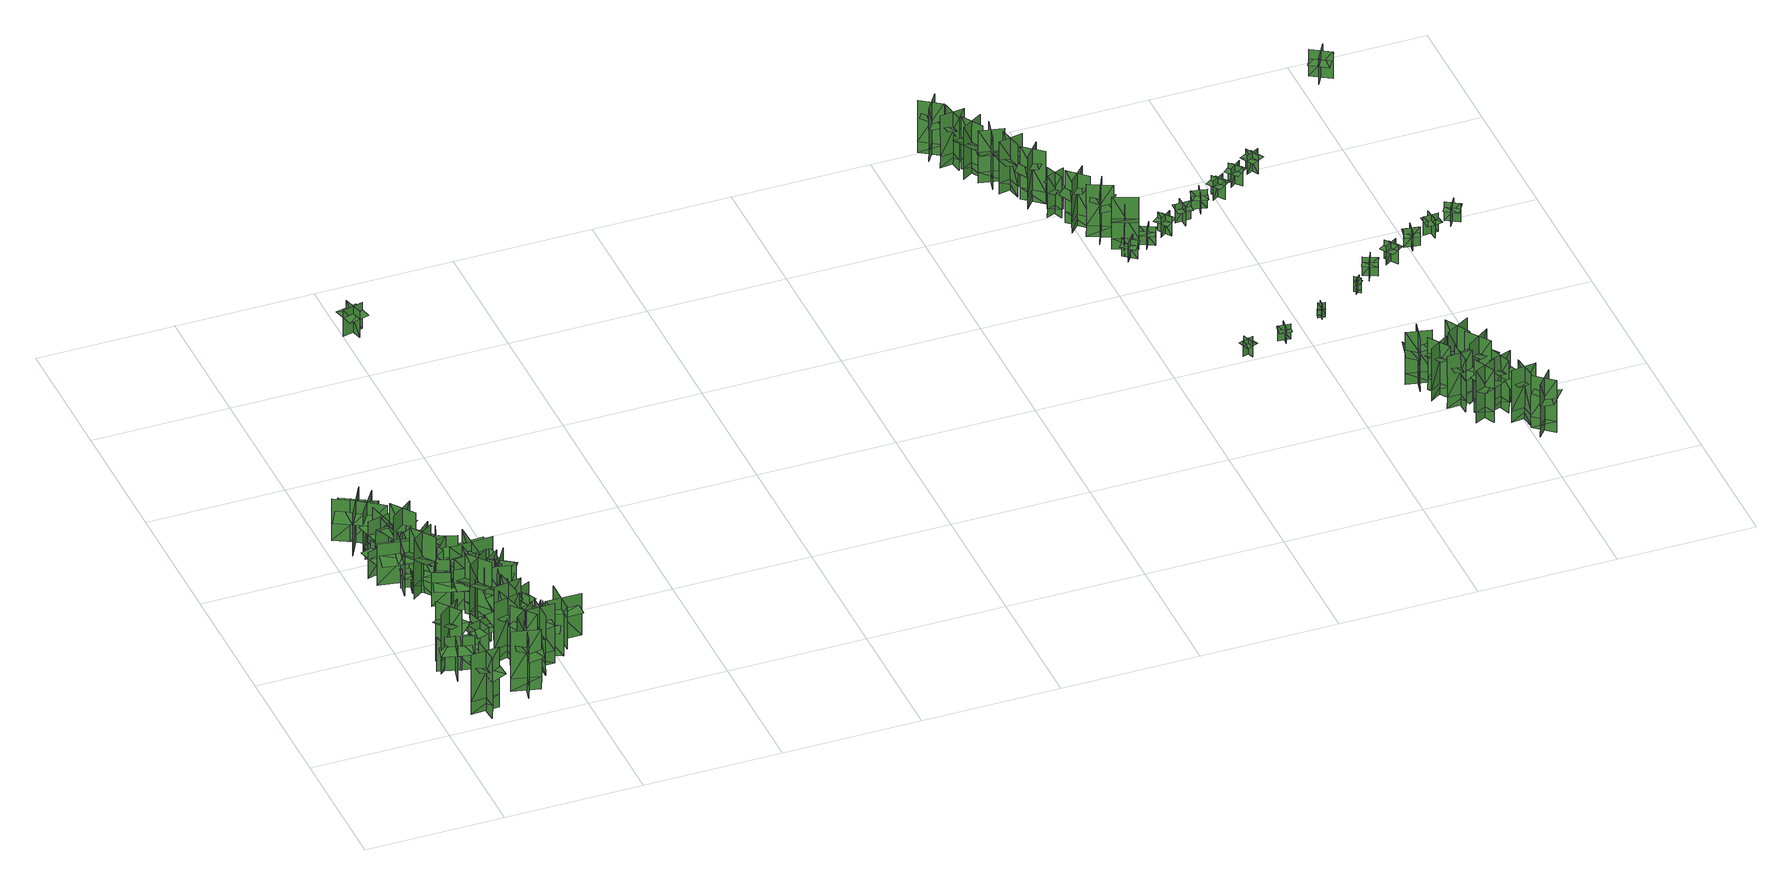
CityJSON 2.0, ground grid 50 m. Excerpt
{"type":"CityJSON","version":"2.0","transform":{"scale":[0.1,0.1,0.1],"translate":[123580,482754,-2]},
"CityObjects":{
"tree1":{"type":"SolitaryVegetationObject","geometry":[{"type":"MultiSurface","lod":"1","boundaries":[[[0,1,2]],[[0,2,3]],[[4,5,6]],[[4,6,7]],[[8,9,5]],[[8,5,4]],[[10,11,1]],[[10,1,0]],[[12,13,14]],[[12,14,15]],[[16,17,18]],[[16,18,19]]]}]},
"tree2":{"type":"SolitaryVegetationObject","geometry":[{"type":"MultiSurface","lod":"1","boundaries":[[[20,21,22]],[[20,22,23]],[[24,25,26]],[[24,26,27]],[[28,29,30]],[[28,30,31]],[[28,31,32]],[[28,32,33]]]}]},
"tree3":{"type":"SolitaryVegetationObject","geometry":[{"type":"MultiSurface","lod":"1","boundaries":[[[34,35,36]],[[34,36,37]],[[38,39,40]],[[38,40,41]],[[42,43,39]],[[42,39,38]],[[44,45,35]],[[44,35,34]],[[46,47,48]],[[46,48,49]],[[50,51,52]],[[50,52,53]]]}]},
"tree4":{"type":"SolitaryVegetationObject","geometry":[{"type":"MultiSurface","lod":"1","boundaries":[[[54,55,56]],[[54,56,57]],[[58,59,60]],[[58,60,61]],[[62,63,64]],[[62,64,65]],[[62,65,66]],[[62,66,67]]]}]},
"tree5":{"type":"SolitaryVegetationObject","geometry":[{"type":"MultiSurface","lod":"1","boundaries":[[[68,69,70]],[[68,70,71]],[[72,73,74]],[[72,74,75]],[[76,77,73]],[[76,73,72]],[[78,79,69]],[[78,69,68]],[[80,81,82]],[[80,82,83]],[[84,85,86]],[[84,86,87]]]}]},
"tree6":{"type":"SolitaryVegetationObject","geometry":[{"type":"MultiSurface","lod":"1","boundaries":[[[88,89,90]],[[88,90,91]],[[92,93,94]],[[92,94,95]],[[96,97,98]],[[96,98,99]],[[96,99,100]],[[96,100,101]]]}]},
"tree7":{"type":"SolitaryVegetationObject","geometry":[{"type":"MultiSurface","lod":"1","boundaries":[[[102,103,104]],[[102,104,105]],[[106,107,108]],[[106,108,109]],[[110,111,112]],[[110,112,113]],[[110,113,114]],[[110,114,115]]]}]},
"tree8":{"type":"SolitaryVegetationObject","geometry":[{"type":"MultiSurface","lod":"1","boundaries":[[[116,117,118]],[[116,118,119]],[[120,121,122]],[[120,122,123]],[[124,125,126]],[[124,126,127]],[[124,127,128]],[[124,128,129]]]}]},
"tree9":{"type":"SolitaryVegetationObject","geometry":[{"type":"MultiSurface","lod":"1","boundaries":[[[130,131,132]],[[130,132,133]],[[134,135,136]],[[134,136,137]],[[138,139,140]],[[138,140,141]],[[138,141,142]],[[138,142,143]]]}]},
"tree10":{"type":"SolitaryVegetationObject","geometry":[{"type":"MultiSurface","lod":"1","boundaries":[[[144,145,146]],[[144,146,147]],[[148,149,150]],[[148,150,151]],[[152,153,154]],[[152,154,155]],[[152,155,156]],[[152,156,157]]]}]},
"tree11":{"type":"SolitaryVegetationObject","geometry":[{"type":"MultiSurface","lod":"1","boundaries":[[[158,159,160]],[[158,160,161]],[[162,163,164]],[[162,164,165]],[[166,167,163]],[[166,163,162]],[[168,169,159]],[[168,159,158]],[[170,171,172]],[[170,172,173]],[[174,175,176]],[[174,176,177]]]}]},
"tree12":{"type":"SolitaryVegetationObject","geometry":[{"type":"MultiSurface","lod":"1","boundaries":[[[178,179,180]],[[178,180,181]],[[182,183,184]],[[182,184,185]],[[186,187,183]],[[186,183,182]],[[188,189,179]],[[188,179,178]],[[190,191,192]],[[190,192,193]],[[194,195,196]],[[194,196,197]]]}]},
"tree13":{"type":"SolitaryVegetationObject","geometry":[{"type":"MultiSurface","lod":"1","boundaries":[[[198,199,200]],[[198,200,201]],[[202,203,204]],[[202,204,205]],[[206,207,208]],[[206,208,209]],[[206,210,211]],[[206,211,207]]]}]},
"tree14":{"type":"SolitaryVegetationObject","geometry":[{"type":"MultiSurface","lod":"1","boundaries":[[[212,213,214]],[[212,214,215]],[[216,217,218]],[[216,218,219]],[[220,221,217]],[[220,217,216]],[[222,223,213]],[[222,213,212]],[[212,213,224]],[[212,224,225]],[[212,226,227]],[[212,227,213]]]}]},
"tree15":{"type":"SolitaryVegetationObject","geometry":[{"type":"MultiSurface","lod":"1","boundaries":[[[228,229,230]],[[228,230,231]],[[232,233,234]],[[232,234,235]],[[236,237,238]],[[236,238,239]],[[236,239,240]],[[236,240,241]]]}]},
"tree16":{"type":"SolitaryVegetationObject","geometry":[{"type":"MultiSurface","lod":"1","boundaries":[[[242,243,244]],[[242,244,245]],[[246,247,248]],[[246,248,249]],[[250,251,247]],[[250,247,246]],[[252,253,243]],[[252,243,242]],[[254,255,256]],[[254,256,257]],[[258,259,260]],[[258,260,261]]]}]},
"tree17":{"type":"SolitaryVegetationObject","geometry":[{"type":"MultiSurface","lod":"1","boundaries":[[[262,263,264]],[[262,264,265]],[[266,267,268]],[[266,268,269]],[[270,271,272]],[[270,272,273]],[[270,273,274]],[[270,274,275]]]}]},
"tree18":{"type":"SolitaryVegetationObject","geometry":[{"type":"MultiSurface","lod":"1","boundaries":[[[276,277,278]],[[276,278,279]],[[280,281,282]],[[280,282,283]],[[284,285,286]],[[284,286,287]],[[284,287,288]],[[284,288,289]]]}]},
"tree19":{"type":"SolitaryVegetationObject","geometry":[{"type":"MultiSurface","lod":"1","boundaries":[[[290,291,292]],[[290,292,293]],[[294,295,296]],[[294,296,297]],[[298,299,295]],[[298,295,294]],[[300,301,291]],[[300,291,290]],[[302,303,304]],[[302,304,305]],[[306,307,308]],[[306,308,309]]]}]},
"tree20":{"type":"SolitaryVegetationObject","geometry":[{"type":"MultiSurface","lod":"1","boundaries":[[[310,311,312]],[[310,312,313]],[[314,315,316]],[[314,316,317]],[[318,319,320]],[[318,320,321]],[[318,321,322]],[[318,322,323]]]}]},
"tree21":{"type":"SolitaryVegetationObject","geometry":[{"type":"MultiSurface","lod":"1","boundaries":[[[324,325,326]],[[324,326,327]],[[328,329,330]],[[328,330,331]],[[332,333,334]],[[332,334,335]],[[332,335,336]],[[332,336,337]]]}]},
"tree22":{"type":"SolitaryVegetationObject","geometry":[{"type":"MultiSurface","lod":"1","boundaries":[[[338,339,340]],[[338,340,341]],[[342,343,344]],[[342,344,345]],[[346,347,348]],[[346,348,349]],[[346,349,350]],[[346,350,351]]]}]},
"tree23":{"type":"SolitaryVegetationObject","geometry":[{"type":"MultiSurface","lod":"1","boundaries":[[[352,353,354]],[[352,354,355]],[[356,357,358]],[[356,358,359]],[[360,361,362]],[[360,362,363]],[[360,363,364]],[[360,364,365]]]}]},
"tree24":{"type":"SolitaryVegetationObject","geometry":[{"type":"MultiSurface","lod":"1","boundaries":[[[366,367,368]],[[366,368,369]],[[370,371,372]],[[370,372,373]],[[374,375,371]],[[374,371,370]],[[376,377,367]],[[376,367,366]],[[378,379,380]],[[378,380,381]],[[382,383,384]],[[382,384,385]]]}]},
"tree25":{"type":"SolitaryVegetationObject","geometry":[{"type":"MultiSurface","lod":"1","boundaries":[[[386,387,388]],[[386,388,389]],[[390,391,392]],[[390,392,393]],[[394,395,391]],[[394,391,390]],[[396,397,387]],[[396,387,386]],[[398,399,400]],[[398,400,401]],[[402,403,404]],[[402,404,405]]]}]},
"tree26":{"type":"SolitaryVegetationObject","geometry":[{"type":"MultiSurface","lod":"1","boundaries":[[[406,407,408]],[[406,408,409]],[[410,411,412]],[[410,412,413]],[[414,415,411]],[[414,411,410]],[[416,417,407]],[[416,407,406]],[[418,419,420]],[[418,420,421]],[[422,423,424]],[[422,424,425]]]}]},
"tree27":{"type":"SolitaryVegetationObject","geometry":[{"type":"MultiSurface","lod":"1","boundaries":[[[426,427,428]],[[426,428,429]],[[430,431,432]],[[430,432,433]],[[434,435,436]],[[434,436,437]],[[434,438,439]],[[434,439,435]]]}]},
"tree28":{"type":"SolitaryVegetationObject","geometry":[{"type":"MultiSurface","lod":"1","boundaries":[[[440,441,442]],[[440,442,443]],[[444,445,446]],[[444,446,447]],[[448,449,450]],[[448,450,451]],[[448,452,453]],[[448,453,449]]]}]},
"tree29":{"type":"SolitaryVegetationObject","geometry":[{"type":"MultiSurface","lod":"1","boundaries":[[[454,455,456]],[[454,456,457]],[[458,459,460]],[[458,460,461]],[[462,463,464]],[[462,464,465]],[[462,466,467]],[[462,467,463]]]}]},
"tree30":{"type":"SolitaryVegetationObject","geometry":[{"type":"MultiSurface","lod":"1","boundaries":[[[468,469,470]],[[468,470,471]],[[472,473,474]],[[472,474,475]],[[476,477,478]],[[476,478,479]],[[476,480,481]],[[476,481,477]]]}]},
"tree31":{"type":"SolitaryVegetationObject","geometry":[{"type":"MultiSurface","lod":"1","boundaries":[[[482,483,484]],[[482,484,485]],[[486,487,488]],[[486,488,489]],[[490,491,492]],[[490,492,493]],[[490,493,494]],[[490,494,495]]]}]},
"tree32":{"type":"SolitaryVegetationObject","geometry":[{"type":"MultiSurface","lod":"1","boundaries":[[[496,497,498]],[[496,498,499]],[[500,501,502]],[[500,502,503]],[[504,505,506]],[[504,506,507]],[[504,508,509]],[[504,509,505]]]}]},
"tree33":{"type":"SolitaryVegetationObject","geometry":[{"type":"MultiSurface","lod":"1","boundaries":[[[510,511,512]],[[510,512,513]],[[514,515,516]],[[514,516,517]],[[518,519,520]],[[518,520,521]],[[518,522,523]],[[518,523,519]]]}]},
"tree34":{"type":"SolitaryVegetationObject","geometry":[{"type":"MultiSurface","lod":"1","boundaries":[[[524,525,526]],[[524,526,527]],[[528,529,530]],[[528,530,531]],[[532,533,534]],[[532,534,535]],[[532,536,537]],[[532,537,533]]]}]},
"tree35":{"type":"SolitaryVegetationObject","geometry":[{"type":"MultiSurface","lod":"1","boundaries":[[[538,539,540]],[[538,540,541]],[[542,543,544]],[[542,544,545]],[[546,547,543]],[[546,543,542]],[[548,549,539]],[[548,539,538]],[[550,551,552]],[[550,552,553]],[[554,555,556]],[[554,556,557]]]}]},
"tree36":{"type":"SolitaryVegetationObject","geometry":[{"type":"MultiSurface","lod":"1","boundaries":[[[558,559,560]],[[558,560,561]],[[562,563,564]],[[562,564,565]],[[566,567,568]],[[566,568,569]],[[566,570,571]],[[566,571,567]]]}]},
"tree37":{"type":"SolitaryVegetationObject","geometry":[{"type":"MultiSurface","lod":"1","boundaries":[[[572,573,574]],[[572,574,575]],[[576,577,578]],[[576,578,579]],[[580,581,582]],[[580,582,583]],[[580,584,585]],[[580,585,581]]]}]},
"tree38":{"type":"SolitaryVegetationObject","geometry":[{"type":"MultiSurface","lod":"1","boundaries":[[[586,587,588]],[[586,588,589]],[[590,591,592]],[[590,592,593]],[[594,595,596]],[[594,596,597]],[[594,598,599]],[[594,599,595]]]}]},
"tree39":{"type":"SolitaryVegetationObject","geometry":[{"type":"MultiSurface","lod":"1","boundaries":[[[600,601,602]],[[600,602,603]],[[604,605,606]],[[604,606,607]],[[608,609,610]],[[608,610,611]],[[608,611,612]],[[608,612,613]]]}]},
"tree40":{"type":"SolitaryVegetationObject","geometry":[{"type":"MultiSurface","lod":"1","boundaries":[[[614,615,616]],[[614,616,617]],[[618,619,620]],[[618,620,621]],[[622,623,624]],[[622,624,625]],[[622,626,627]],[[622,627,623]]]}]},
"tree41":{"type":"SolitaryVegetationObject","geometry":[{"type":"MultiSurface","lod":"1","boundaries":[[[628,629,630]],[[628,630,631]],[[632,633,634]],[[632,634,635]],[[636,637,638]],[[636,638,639]],[[636,640,641]],[[636,641,637]]]}]},
"tree42":{"type":"SolitaryVegetationObject","geometry":[{"type":"MultiSurface","lod":"1","boundaries":[[[642,643,644]],[[642,644,645]],[[646,647,648]],[[646,648,649]],[[650,651,652]],[[650,652,653]],[[650,654,655]],[[650,655,651]]]}]},
"tree43":{"type":"SolitaryVegetationObject","geometry":[{"type":"MultiSurface","lod":"1","boundaries":[[[656,657,658]],[[656,658,659]],[[660,661,662]],[[660,662,663]],[[664,665,666]],[[664,666,667]],[[664,667,668]],[[664,668,669]]]}]},
"tree44":{"type":"SolitaryVegetationObject","geometry":[{"type":"MultiSurface","lod":"1","boundaries":[[[670,671,672]],[[670,672,673]],[[674,675,676]],[[674,676,677]],[[678,679,675]],[[678,675,674]],[[680,681,671]],[[680,671,670]],[[682,683,684]],[[682,684,685]],[[686,687,688]],[[686,688,689]]]}]},
"tree45":{"type":"SolitaryVegetationObject","geometry":[{"type":"MultiSurface","lod":"1","boundaries":[[[690,691,692]],[[690,692,693]],[[694,695,696]],[[694,696,697]],[[698,699,695]],[[698,695,694]],[[700,701,691]],[[700,691,690]],[[702,703,704]],[[702,704,705]],[[706,707,708]],[[706,708,709]]]}]},
"tree46":{"type":"SolitaryVegetationObject","geometry":[{"type":"MultiSurface","lod":"1","boundaries":[[[710,711,712]],[[710,712,713]],[[714,715,716]],[[714,716,717]],[[718,719,715]],[[718,715,714]],[[720,721,711]],[[720,711,710]],[[722,723,724]],[[722,724,725]],[[726,727,728]],[[726,728,729]]]}]},
"tree47":{"type":"SolitaryVegetationObject","geometry":[{"type":"MultiSurface","lod":"1","boundaries":[[[730,731,732]],[[730,732,733]],[[734,735,736]],[[734,736,737]],[[738,739,735]],[[738,735,734]],[[740,741,731]],[[740,731,730]],[[742,743,744]],[[742,744,745]],[[746,747,748]],[[746,748,749]]]}]},
"tree48":{"type":"SolitaryVegetationObject","geometry":[{"type":"MultiSurface","lod":"1","boundaries":[[[750,751,752]],[[750,752,753]],[[754,755,756]],[[754,756,757]],[[758,759,755]],[[758,755,754]],[[760,761,751]],[[760,751,750]],[[762,763,764]],[[762,764,765]],[[766,767,768]],[[766,768,769]]]}]},
"tree49":{"type":"SolitaryVegetationObject","geometry":[{"type":"MultiSurface","lod":"1","boundaries":[[[770,771,772]],[[770,772,773]],[[774,775,776]],[[774,776,777]],[[778,779,775]],[[778,775,774]],[[780,781,771]],[[780,771,770]],[[782,783,784]],[[782,784,785]],[[786,787,788]],[[786,788,789]]]}]},
"tree50":{"type":"SolitaryVegetationObject","geometry":[{"type":"MultiSurface","lod":"1","boundaries":[[[790,791,792]],[[790,792,793]],[[794,795,796]],[[794,796,797]],[[798,799,800]],[[798,800,801]],[[798,801,802]],[[798,802,803]]]}]},
"tree51":{"type":"SolitaryVegetationObject","geometry":[{"type":"MultiSurface","lod":"1","boundaries":[[[804,805,806]],[[804,806,807]],[[808,809,810]],[[808,810,811]],[[812,813,809]],[[812,809,808]],[[814,815,805]],[[814,805,804]],[[816,817,818]],[[816,818,819]],[[820,821,822]],[[820,822,823]]]}]},
"tree52":{"type":"SolitaryVegetationObject","geometry":[{"type":"MultiSurface","lod":"1","boundaries":[[[824,825,826]],[[824,826,827]],[[828,829,830]],[[828,830,831]],[[832,833,829]],[[832,829,828]],[[834,835,825]],[[834,825,824]],[[836,837,838]],[[836,838,839]],[[840,841,842]],[[840,842,843]]]}]},
"tree53":{"type":"SolitaryVegetationObject","geometry":[{"type":"MultiSurface","lod":"1","boundaries":[[[844,845,846]],[[844,846,847]],[[848,849,850]],[[848,850,851]],[[852,853,854]],[[852,854,855]],[[852,855,856]],[[852,856,857]]]}]},
"tree54":{"type":"SolitaryVegetationObject","geometry":[{"type":"MultiSurface","lod":"1","boundaries":[[[858,859,860]],[[858,860,861]],[[862,863,864]],[[862,864,865]],[[866,867,863]],[[866,863,862]],[[868,869,859]],[[868,859,858]],[[870,871,872]],[[870,872,873]],[[874,875,876]],[[874,876,877]]]}]},
"tree55":{"type":"SolitaryVegetationObject","geometry":[{"type":"MultiSurface","lod":"1","boundaries":[[[878,879,880]],[[878,880,881]],[[882,883,884]],[[882,884,885]],[[886,887,883]],[[886,883,882]],[[888,889,879]],[[888,879,878]],[[890,891,892]],[[890,892,893]],[[894,895,896]],[[894,896,897]]]}]},
"tree56":{"type":"SolitaryVegetationObject","geometry":[{"type":"MultiSurface","lod":"1","boundaries":[[[898,899,900]],[[898,900,901]],[[902,903,904]],[[902,904,905]],[[906,907,908]],[[906,908,909]],[[906,909,910]],[[906,910,911]]]}]},
"tree57":{"type":"SolitaryVegetationObject","geometry":[{"type":"MultiSurface","lod":"1","boundaries":[[[912,913,914]],[[912,914,915]],[[916,917,918]],[[916,918,919]],[[920,921,922]],[[920,922,923]],[[920,923,924]],[[920,924,925]]]}]},
"tree58":{"type":"SolitaryVegetationObject","geometry":[{"type":"MultiSurface","lod":"1","boundaries":[[[926,927,928]],[[926,928,929]],[[930,931,932]],[[930,932,933]],[[934,935,936]],[[934,936,937]],[[934,937,938]],[[934,938,939]]]}]},
"tree59":{"type":"SolitaryVegetationObject","geometry":[{"type":"MultiSurface","lod":"1","boundaries":[[[940,941,942]],[[940,942,943]],[[944,945,946]],[[944,946,947]],[[948,949,950]],[[948,950,951]],[[948,951,952]],[[948,952,953]]]}]},
"tree60":{"type":"SolitaryVegetationObject","geometry":[{"type":"MultiSurface","lod":"1","boundaries":[[[954,955,956]],[[954,956,957]],[[958,959,960]],[[958,960,961]],[[962,963,959]],[[962,959,958]],[[964,965,955]],[[964,955,954]],[[966,967,968]],[[966,968,969]],[[970,971,972]],[[970,972,973]]]}]},
"tree61":{"type":"SolitaryVegetationObject","geometry":[{"type":"MultiSurface","lod":"1","boundaries":[[[974,975,976]],[[974,976,977]],[[978,979,980]],[[978,980,981]],[[982,983,979]],[[982,979,978]],[[984,985,975]],[[984,975,974]],[[986,987,988]],[[986,988,989]],[[990,991,992]],[[990,992,993]]]}]},
"tree62":{"type":"SolitaryVegetationObject","geometry":[{"type":"MultiSurface","lod":"1","boundaries":[[[994,995,996]],[[994,996,997]],[[998,999,1000]],[[998,1000,1001]],[[1002,1003,999]],[[1002,999,998]],[[1004,1005,995]],[[1004,995,994]],[[1006,1007,1008]],[[1006,1008,1009]],[[1010,1011,1012]],[[1010,1012,1013]]]}]},
"tree63":{"type":"SolitaryVegetationObject","geometry":[{"type":"MultiSurface","lod":"1","boundaries":[[[1014,1015,1016]],[[1014,1016,1017]],[[1018,1019,1020]],[[1018,1020,1021]],[[1022,1023,1019]],[[1022,1019,1018]],[[1024,1025,1015]],[[1024,1015,1014]],[[1026,1027,1028]],[[1026,1028,1029]],[[1030,1031,1032]],[[1030,1032,1033]]]}]},
"tree64":{"type":"SolitaryVegetationObject","geometry":[{"type":"MultiSurface","lod":"1","boundaries":[[[1034,1035,1036]],[[1034,1036,1037]],[[1038,1039,1040]],[[1038,1040,1041]],[[1042,1043,1044]],[[1042,1044,1045]],[[1042,1045,1046]],[[1042,1046,1047]]]}]},
"tree65":{"type":"SolitaryVegetationObject","geometry":[{"type":"MultiSurface","lod":"1","boundaries":[[[1048,1049,1050]],[[1048,1050,1051]],[[1052,1053,1054]],[[1052,1054,1055]],[[1056,1057,1053]],[[1056,1053,1052]],[[1058,1059,1049]],[[1058,1049,1048]],[[1060,1061,1062]],[[1060,1062,1063]],[[1064,1065,1066]],[[1064,1066,1067]]]}]},
"tree66":{"type":"SolitaryVegetationObject","geometry":[{"type":"MultiSurface","lod":"1","boundaries":[[[1068,1069,1070]],[[1068,1070,1071]],[[1072,1073,1074]],[[1072,1074,1075]],[[1076,1077,1073]],[[1076,1073,1072]],[[1078,1079,1069]],[[1078,1069,1068]],[[1080,1081,1082]],[[1080,1082,1083]],[[1084,1085,1086]],[[1084,1086,1087]]]}]},
"tree67":{"type":"SolitaryVegetationObject","geometry":[{"type":"MultiSurface","lod":"1","boundaries":[[[1088,1089,1090]],[[1088,1090,1091]],[[1092,1093,1094]],[[1092,1094,1095]],[[1096,1097,1098]],[[1096,1098,1099]],[[1096,1099,1100]],[[1096,1100,1101]]]}]},
"tree68":{"type":"SolitaryVegetationObject","geometry":[{"type":"MultiSurface","lod":"1","boundaries":[[[1102,1103,1104]],[[1102,1104,1105]],[[1106,1107,1108]],[[1106,1108,1109]],[[1110,1111,1107]],[[1110,1107,1106]],[[1112,1113,1103]],[[1112,1103,1102]],[[1114,1115,1116]],[[1114,1116,1117]],[[1118,1119,1120]],[[1118,1120,1121]]]}]},
"tree69":{"type":"SolitaryVegetationObject","geometry":[{"type":"MultiSurface","lod":"1","boundaries":[[[1122,1123,1124]],[[1122,1124,1125]],[[1126,1127,1128]],[[1126,1128,1129]],[[1130,1131,1127]],[[1130,1127,1126]],[[1132,1133,1123]],[[1132,1123,1122]],[[1134,1135,1136]],[[1134,1136,1137]],[[1138,1139,1140]],[[1138,1140,1141]]]}]},
"tree70":{"type":"SolitaryVegetationObject","geometry":[{"type":"MultiSurface","lod":"1","boundaries":[[[1142,1143,1144]],[[1142,1144,1145]],[[1146,1147,1148]],[[1146,1148,1149]],[[1150,1151,1147]],[[1150,1147,1146]],[[1152,1153,1143]],[[1152,1143,1142]],[[1154,1155,1156]],[[1154,1156,1157]],[[1158,1159,1160]],[[1158,1160,1161]]]}]},
"tree71":{"type":"SolitaryVegetationObject","geometry":[{"type":"MultiSurface","lod":"1","boundaries":[[[1162,1163,1164]],[[1162,1164,1165]],[[1166,1167,1168]],[[1166,1168,1169]],[[1170,1171,1167]],[[1170,1167,1166]],[[1172,1173,1163]],[[1172,1163,1162]],[[1174,1175,1176]],[[1174,1176,1177]],[[1178,1179,1180]],[[1178,1180,1181]]]}]},
"tree72":{"type":"SolitaryVegetationObject","geometry":[{"type":"MultiSurface","lod":"1","boundaries":[[[1182,1183,1184]],[[1182,1184,1185]],[[1186,1187,1188]],[[1186,1188,1189]],[[1190,1191,1187]],[[1190,1187,1186]],[[1192,1193,1183]],[[1192,1183,1182]],[[1194,1195,1196]],[[1194,1196,1197]],[[1198,1199,1200]],[[1198,1200,1201]]]}]},
"tree73":{"type":"SolitaryVegetationObject","geometry":[{"type":"MultiSurface","lod":"1","boundaries":[[[1202,1203,1204]],[[1202,1204,1205]],[[1206,1207,1208]],[[1206,1208,1209]],[[1210,1211,1212]],[[1210,1212,1213]],[[1210,1213,1214]],[[1210,1214,1215]]]}]},
"tree74":{"type":"SolitaryVegetationObject","geometry":[{"type":"MultiSurface","lod":"1","boundaries":[[[1216,1217,1218]],[[1216,1218,1219]],[[1220,1221,1222]],[[1220,1222,1223]],[[1224,1225,1226]],[[1224,1226,1227]],[[1224,1227,1228]],[[1224,1228,1229]]]}]},
"tree75":{"type":"SolitaryVegetationObject","geometry":[{"type":"MultiSurface","lod":"1","boundaries":[[[1230,1231,1232]],[[1230,1232,1233]],[[1234,1235,1236]],[[1234,1236,1237]],[[1238,1239,1240]],[[1238,1240,1241]],[[1238,1241,1242]],[[1238,1242,1243]]]}]},
"tree76":{"type":"SolitaryVegetationObject","geometry":[{"type":"MultiSurface","lod":"1","boundaries":[[[1244,1245,1246]],[[1244,1246,1247]],[[1248,1249,1250]],[[1248,1250,1251]],[[1252,1253,1254]],[[1252,1254,1255]],[[1252,1255,1256]],[[1252,1256,1257]]]}]},
"tree77":{"type":"SolitaryVegetationObject","geometry":[{"type":"MultiSurface","lod":"1","boundaries":[[[1258,1259,1260]],[[1258,1260,1261]],[[1262,1263,1264]],[[1262,1264,1265]],[[1266,1267,1268]],[[1266,1268,1269]],[[1266,1269,1270]],[[1266,1270,1271]]]}]},
"tree78":{"type":"SolitaryVegetationObject","geometry":[{"type":"MultiSurface","lod":"1","boundaries":[[[1272,1273,1274]],[[1272,1274,1275]],[[1276,1277,1278]],[[1276,1278,1279]],[[1280,1281,1282]],[[1280,1282,1283]],[[1280,1283,1284]],[[1280,1284,1285]]]}]},
"tree79":{"type":"SolitaryVegetationObject","geometry":[{"type":"MultiSurface","lod":"1","boundaries":[[[1286,1287,1288]],[[1286,1288,1289]],[[1290,1291,1292]],[[1290,1292,1293]],[[1294,1295,1296]],[[1294,1296,1297]],[[1294,1297,1298]],[[1294,1298,1299]]]}]},
"tree80":{"type":"SolitaryVegetationObject","geometry":[{"type":"MultiSurface","lod":"1","boundaries":[[[1300,1301,1302]],[[1300,1302,1303]],[[1304,1305,1306]],[[1304,1306,1307]],[[1308,1309,1310]],[[1308,1310,1311]],[[1308,1309,1312]],[[1308,1312,1313]]]}]}
},
"vertices":[
[153,113,79],[160,10,79],[158,10,274],[151,113,274],[101,54,79],[204,62,79],[204,62,274],[101,55,274],[101,55,27],[204,62,27],[151,113,27],[158,10,27],[151,113,174],[159,10,174],[211,13,193],[204,117,193],[158,24,204],[152,101,204],[113,98,215],[119,21,215],
[209,297,23],[85,329,23],[85,329,162],[209,297,162],[161,376,23],[130,251,23],[130,251,162],[161,376,162],[160,371,123],[106,384,123],[77,270,123],[131,256,123],[186,242,123],[215,357,123],
[104,386,76],[167,303,76],[165,302,271],[103,385,271],[93,309,77],[176,371,77],[175,372,271],[93,309,271],[93,309,25],[175,372,25],[103,385,25],[165,302,25],[104,385,171],[166,303,171],[208,334,190],[146,417,190],[157,314,202],[110,376,202],[79,352,213],[126,290,213],
[198,335,24],[233,398,24],[233,398,102],[198,335,102],[247,350,24],[184,384,24],[184,384,102],[247,350,102],[245,351,80],[260,379,80],[202,410,80],[187,383,80],[172,355,80],[230,324,80],
[337,164,83],[313,63,83],[311,63,277],[335,164,277],[270,123,83],[371,99,83],[371,100,277],[270,124,277],[270,124,31],[371,100,31],[335,164,31],[311,63,31],[336,164,178],[312,63,178],[363,51,196],[387,151,196],[315,77,208],[332,153,208],[294,162,219],[277,86,219],
[99,967,23],[128,871,23],[128,871,132],[99,967,132],[66,904,23],[162,932,23],[162,932,132],[66,904,132],[69,905,102],[82,863,102],[170,889,102],[158,931,102],[145,973,102],[57,947,102],
[318,422,24],[223,393,24],[223,393,133],[318,422,133],[255,455,24],[284,359,24],[284,359,133],[255,455,133],[256,451,102],[214,438,102],[241,350,102],[283,363,102],[325,376,102],[298,464,102],
[166,874,24],[110,887,24],[110,887,86],[166,874,86],[144,909,24],[131,853,24],[131,853,86],[144,909,86],[144,906,69],[119,912,69],[107,861,69],[132,855,69],[156,850,69],[168,901,69],
[171,922,23],[143,767,23],[143,767,194],[171,922,194],[79,857,23],[234,829,23],[234,829,194],[79,857,194],[86,856,146],[73,789,146],[216,763,146],[228,830,146],[240,898,146],[98,924,146],
[171,766,28],[186,836,28],[186,836,106],[171,766,106],[213,794,28],[144,809,28],[144,809,106],[213,794,106],[211,794,84],[217,825,84],[153,839,84],[146,808,84],[140,778,84],[204,764,84],
[281,303,76],[381,330,76],[381,328,271],[281,302,271],[348,264,76],[321,364,76],[321,364,271],[347,263,271],[347,263,25],[321,364,25],[281,302,25],[381,328,25],[281,302,171],[381,329,171],[367,380,190],[267,353,190],[367,325,202],[292,305,202],[303,267,212],[378,287,212],
[234,720,78],[174,804,78],[176,805,272],[236,721,272],[248,797,78],[163,737,78],[164,736,272],[248,796,272],[248,796,26],[164,736,26],[236,721,26],[176,805,26],[235,721,173],[175,805,173],[132,774,192],[192,690,192],[184,793,203],[229,730,203],[261,753,214],[216,816,214],
[145,1013,23],[97,1010,23],[97,1010,86],[145,1013,86],[116,1037,23],[120,990,23],[120,990,86],[116,1037,86],[141,1013,70],[97,1010,70],[99,991,70],[142,994,70],[139,1031,70],[96,1028,70],
[145,990,108],[159,897,108],[207,904,108],[193,997,108],[198,952,108],[105,939,108],[106,933,194],[199,947,194],[199,947,22],[106,933,22],[141,989,22],[155,897,22],[159,897,194],[145,990,194],[98,983,108],[112,891,108],
[32,1152,23],[171,1077,23],[171,1077,194],[32,1152,194],[65,1044,23],[141,1183,23],[141,1183,194],[65,1044,194],[68,1050,146],[129,1017,146],[198,1144,146],[138,1177,146],[77,1210,146],[8,1083,146],
[404,262,77],[323,197,77],[322,198,272],[403,263,272],[326,271,78],[391,190,78],[391,190,272],[327,271,272],[327,271,26],[391,190,26],[403,263,26],[322,198,26],[403,262,172],[322,198,172],[355,157,191],[436,221,191],[333,207,203],[394,256,203],[369,286,214],[309,237,214],
[141,1056,23],[169,932,23],[169,932,194],[141,1056,194],[98,986,23],[98,986,194],[222,1015,194],[222,1015,23],[98,986,140],[110,934,140],[209,958,140],[197,1010,140],[185,1062,140],[85,1038,140],
[85,1119,27],[190,1047,27],[190,1047,197],[85,1119,197],[100,1039,27],[100,1039,197],[173,1144,197],[173,1144,27],[100,1039,143],[144,1009,143],[202,1093,143],[158,1123,143],[114,1153,143],[56,1069,143],
[149,889,76],[232,951,76],[233,949,270],[150,887,270],[226,877,76],[164,960,76],[164,960,270],[226,877,270],[226,877,24],[164,960,24],[150,887,24],[233,949,24],[150,888,171],[233,950,171],[201,992,190],[118,930,190],[221,941,201],[159,894,201],[183,863,212],[245,910,212],
[286,717,26],[244,595,26],[244,595,165],[286,717,165],[204,675,26],[326,634,26],[326,634,165],[204,675,165],[209,674,126],[190,620,126],[302,582,126],[321,635,126],[339,689,126],[227,727,126],
[289,827,24],[134,858,24],[134,858,194],[289,827,194],[225,920,24],[194,765,24],[194,765,194],[225,920,194],[224,914,147],[156,927,147],[128,785,147],[196,772,147],[263,758,147],[291,900,147],
[222,698,26],[268,793,26],[268,793,166],[222,698,166],[286,721,26],[286,721,166],[191,766,166],[191,766,26],[286,721,122],[304,760,122],[229,796,122],[210,757,122],[191,718,122],[267,681,122],
[139,1174,34],[102,1198,34],[102,1198,95],[139,1174,95],[133,1203,34],[109,1166,34],[109,1166,95],[133,1203,95],[133,1203,78],[114,1215,78],[90,1177,78],[109,1166,78],[128,1154,78],[151,1191,78],
[411,168,80],[411,271,80],[412,271,275],[413,168,275],[467,223,80],[363,223,80],[363,222,275],[467,223,275],[467,223,29],[363,222,29],[413,168,29],[412,271,29],[412,168,175],[412,271,175],[359,271,194],[360,167,194],[412,257,206],[413,180,206],[452,180,216],[451,258,216],
[355,516,79],[291,598,79],[293,599,274],[356,517,274],[365,594,80],[283,530,80],[284,529,274],[366,593,274],[366,593,28],[284,529,28],[356,517,28],[293,599,28],[356,517,174],[292,598,174],[251,566,193],[314,484,193],[301,587,205],[349,526,205],[380,550,216],[332,611,216],
[314,390,77],[417,406,77],[417,404,271],[314,388,271],[377,343,77],[361,446,77],[361,446,271],[376,343,271],[376,343,25],[361,446,25],[314,388,25],[417,404,25],[314,389,172],[417,405,172],[409,457,191],[306,441,191],[403,402,202],[326,390,202],[332,351,213],[409,364,213],
[231,865,24],[270,741,24],[270,741,196],[231,865,196],[184,774,24],[308,813,24],[308,813,196],[184,774,196],[234,855,152],[270,741,152],[319,757,152],[283,870,152],[185,840,152],[221,726,152],
[260,942,23],[182,913,23],[182,913,133],[260,942,133],[200,969,23],[229,891,23],[229,891,133],[200,969,133],[253,939,104],[182,913,104],[193,883,104],[264,909,104],[242,970,104],[171,944,104],
[226,987,23],[180,977,23],[180,977,86],[226,987,86],[195,1007,23],[205,961,23],[205,961,86],[195,1007,86],[222,986,70],[180,977,70],[184,959,70],[226,968,70],[218,1005,70],[176,995,70],
[190,928,23],[279,832,23],[279,832,195],[190,928,195],[187,825,23],[283,913,23],[283,913,195],[187,825,195],[198,919,150],[279,832,150],[316,867,150],[236,954,150],[160,885,150],[241,797,150],
[331,672,26],[308,546,26],[308,546,196],[331,672,196],[263,625,26],[263,625,196],[389,602,196],[389,602,26],[263,625,143],[254,573,143],[354,554,143],[364,607,143],[374,659,143],[273,678,143],
[391,395,23],[377,500,23],[377,500,164],[391,395,164],[442,462,23],[337,448,23],[337,448,164],[442,462,164],[390,403,128],[377,500,128],[336,494,128],[349,398,128],[432,409,128],[419,505,128],
[253,756,25],[297,879,25],[297,879,197],[253,756,197],[346,801,25],[223,845,25],[223,845,197],[346,801,197],[257,767,153],[297,879,153],[249,896,153],[209,784,153],[305,749,153],[345,861,153],
[513,257,22],[394,309,22],[394,309,195],[513,257,195],[475,352,22],[422,233,22],[422,233,195],[475,352,195],[503,261,150],[394,309,150],[373,262,150],[482,214,150],[523,308,150],[414,356,150],
[369,483,73],[388,572,73],[390,572,243],[371,483,243],[427,520,73],[338,539,73],[338,538,243],[427,519,243],[427,519,28],[338,538,28],[371,483,28],[390,572,28],[370,483,156],[389,572,156],[344,581,172],[325,493,172],[387,559,183],[373,493,183],[406,486,192],[420,552,192],
[349,611,25],[338,740,25],[338,740,197],[349,611,197],[415,690,25],[285,678,25],[285,678,197],[415,690,197],[348,622,152],[338,740,152],[287,736,152],[297,617,152],[399,626,152],[389,745,152],
[458,430,24],[414,527,24],[414,527,165],[458,430,165],[487,509,24],[390,465,24],[390,465,165],[487,509,165],[455,439,129],[414,527,129],[376,509,129],[416,421,129],[493,456,129],[452,544,129],
[349,705,24],[424,598,24],[424,598,196],[349,705,196],[332,603,24],[439,678,24],[439,678,196],[332,603,196],[356,696,151],[424,598,151],[466,628,151],[398,725,151],[314,666,151],[382,569,151],
[377,667,28],[372,825,28],[372,825,198],[377,667,198],[453,750,28],[296,745,28],[296,745,198],[453,750,198],[447,750,151],[445,819,151],[300,814,151],[302,745,151],[305,676,151],[449,681,151],
[458,371,24],[503,441,24],[503,441,133],[458,371,133],[522,386,24],[452,430,24],[452,430,133],[522,386,133],[462,377,105],[503,441,105],[475,459,105],[434,395,105],[489,360,105],[530,423,105],
[464,681,24],[393,571,24],[393,571,196],[463,681,196],[363,658,24],[473,588,24],[473,588,196],[363,658,196],[458,671,151],[393,571,151],[437,544,151],[501,644,151],[414,699,151],[350,599,151],
[612,345,23],[482,346,23],[482,346,195],[612,345,195],[539,418,23],[538,288,23],[538,288,195],[539,418,195],[601,345,151],[482,346,151],[482,294,151],[600,294,151],[601,396,151],[482,397,151],
[536,2177,33],[517,2252,33],[517,2252,141],[536,2177,141],[563,2221,33],[488,2202,33],[488,2202,141],[563,2221,141],[563,2221,111],[554,2258,111],[478,2240,111],[488,2202,111],[497,2164,111],[572,2183,111],
[2726,2486,76],[2676,2411,76],[2674,2411,246],[2725,2487,246],[2659,2473,76],[2734,2423,76],[2734,2423,246],[2659,2474,246],[2659,2474,31],[2734,2423,31],[2725,2487,31],[2674,2411,31],[2725,2487,159],[2675,2411,159],[2713,2386,175],[2764,2461,175],[2682,2422,186],[2719,2478,186],[2690,2497,195],[2653,2440,195],
[2740,2419,74],[2752,2329,74],[2751,2329,244],[2738,2418,244],[2698,2364,75],[2788,2377,75],[2788,2377,244],[2698,2365,244],[2698,2365,29],[2788,2377,29],[2738,2418,29],[2751,2329,29],[2739,2418,157],[2751,2329,157],[2797,2335,174],[2784,2425,174],[2749,2341,184],[2739,2408,184],[2705,2403,193],[2715,2336,193],
[2808,2258,75],[2760,2334,75],[2761,2335,245],[2809,2259,245],[2823,2325,75],[2747,2276,75],[2747,2275,245],[2824,2324,245],[2824,2324,30],[2747,2275,30],[2809,2259,30],[2761,2335,30],[2809,2258,158],[2760,2335,158],[2721,2310,174],[2770,2234,174],[2767,2324,185],[2804,2267,185],[2833,2286,194],[2796,2343,194],
[2871,2215,77],[2782,2235,77],[2783,2236,247],[2871,2216,247],[2835,2273,77],[2814,2185,77],[2815,2185,247],[2835,2273,247],[2835,2273,32],[2815,2185,32],[2871,2216,32],[2783,2236,32],[2871,2216,160],[2783,2236,160],[2772,2191,176],[2861,2171,176],[2795,2233,187],[2861,2219,187],[2869,2252,196],[2802,2267,196],
[2874,2108,81],[2857,2197,81],[2858,2197,251],[2875,2108,251],[2913,2164,81],[2824,2147,81],[2824,2147,251],[2913,2164,251],[2913,2164,36],[2824,2147,36],[2875,2108,36],[2858,2197,36],[2875,2108,164],[2858,2197,164],[2812,2188,181],[2829,2099,181],[2860,2185,191],[2873,2118,191],[2907,2125,200],[2894,2192,200],
[2881,2035,79],[2938,2105,79],[2939,2104,250],[2882,2034,250],[2949,2041,80],[2879,2099,80],[2879,2099,250],[2948,2041,250],[2948,2041,34],[2879,2099,34],[2882,2034,34],[2939,2104,34],[2881,2035,162],[2939,2105,162],[2903,2134,179],[2846,2064,179],[2931,2095,189],[2888,2042,189],[2915,2021,199],[2958,2073,199],
[3265,956,74],[3224,940,74],[3224,940,136],[3265,956,136],[3238,968,74],[3254,927,74],[3254,927,136],[3238,968,136],[3238,968,118],[3218,960,118],[3234,919,118],[3254,927,118],[3275,935,118],[3259,976,118],
[2994,1995,66],[2927,1970,66],[2927,1971,200],[2993,1996,200],[2945,2018,66],[2970,1951,66],[2970,1951,200],[2945,2018,200],[2945,2018,31],[2970,1951,31],[2993,1996,31],[2927,1971,31],[2993,1996,131],[2927,1971,131],[2940,1937,144],[3006,1962,144],[2936,1974,152],[2986,1994,152],[2976,2019,160],[2926,1999,160],
[2972,1864,71],[3034,1930,71],[3035,1929,242],[2973,1863,242],[3041,1866,72],[2975,1928,72],[2974,1928,242],[3040,1865,242],[3040,1865,27],[2974,1928,27],[2973,1863,27],[3035,1929,27],[2973,1864,155],[3035,1930,155],[3001,1961,171],[2939,1895,171],[3026,1921,181],[2980,1871,181],[3005,1847,191],[3052,1897,191],
[3092,1652,18],[3125,1696,18],[3125,1696,95],[3092,1652,95],[3128,1657,18],[3084,1691,18],[3084,1691,95],[3128,1657,95],[3128,1657,73],[3145,1679,73],[3101,1713,73],[3084,1691,73],[3068,1668,73],[3112,1635,73],
[3079,1857,66],[3040,1776,66],[3038,1776,236],[3078,1858,236],[3014,1835,66],[3096,1796,66],[3096,1797,236],[3014,1836,236],[3014,1836,21],[3096,1797,21],[3078,1858,21],[3038,1776,21],[3078,1858,149],[3039,1776,149],[3080,1756,165],[3120,1838,165],[3044,1787,176],[3073,1849,176],[3042,1864,185],[3013,1802,185],
[3149,1702,66],[3065,1736,66],[3066,1737,236],[3150,1703,236],[3123,1765,66],[3089,1681,66],[3090,1681,236],[3123,1765,236],[3123,1765,21],[3090,1681,21],[3150,1703,21],[3066,1737,21],[3150,1703,149],[3066,1737,149],[3048,1694,166],[3132,1660,166],[3077,1732,176],[3140,1707,176],[3153,1739,185],[3090,1764,185],
[3175,1694,19],[3201,1743,19],[3201,1743,96],[3175,1694,96],[3211,1705,19],[3162,1730,19],[3162,1730,96],[3211,1705,96],[3211,1705,75],[3223,1730,75],[3174,1755,75],[3162,1730,75],[3149,1706,75],[3198,1680,75],
[3411,1022,23],[3417,1066,23],[3417,1066,84],[3411,1022,84],[3435,1040,23],[3391,1046,23],[3391,1046,84],[3435,1040,84],[3435,1040,67],[3438,1061,67],[3394,1067,67],[3391,1046,67],[3388,1024,67],[3432,1018,67],
[3246,1744,17],[3290,1778,17],[3290,1778,94],[3246,1744,94],[3282,1739,17],[3249,1783,17],[3249,1783,94],[3282,1739,94],[3282,1739,73],[3304,1756,73],[3271,1800,73],[3249,1783,73],[3227,1766,73],[3261,1722,73],
[3345,1828,18],[3346,1772,18],[3346,1772,95],[3345,1828,95],[3319,1801,18],[3375,1802,18],[3375,1802,95],[3319,1801,95],[3319,1801,73],[3320,1774,73],[3375,1774,73],[3375,1802,73],[3374,1830,73],[3319,1829,73],
[3593,1129,24],[3567,1133,24],[3568,1134,72],[3593,1129,72],[3582,1145,24],[3577,1119,24],[3578,1119,72],[3582,1145,72],[3582,1145,11],[3578,1119,11],[3593,1129,11],[3568,1134,11],[3593,1129,47],[3567,1134,47],[3565,1121,52],[3591,1116,52],[3571,1133,55],[3590,1130,55],[3592,1139,58],[3573,1143,58],
[3729,610,63],[3749,699,63],[3750,698,233],[3730,610,233],[3787,646,63],[3698,666,63],[3698,666,233],[3787,646,233],[3787,646,18],[3698,666,18],[3730,610,18],[3750,698,18],[3730,610,146],[3750,698,146],[3704,708,163],[3684,620,163],[3747,686,173],[3732,620,173],[3766,612,182],[3780,679,182],
[3758,608,66],[3809,533,66],[3807,532,236],[3756,607,236],[3745,541,66],[3819,592,66],[3819,592,236],[3744,541,236],[3744,541,21],[3819,592,21],[3756,607,21],[3807,532,21],[3757,608,149],[3808,533,149],[3846,559,166],[3795,634,166],[3801,543,176],[3762,599,176],[3734,579,185],[3773,523,185],
[3824,529,69],[3828,439,69],[3827,439,239],[3822,529,239],[3777,479,69],[3868,483,69],[3868,484,239],[3777,480,239],[3777,480,24],[3868,484,24],[3822,529,24],[3827,439,24],[3823,529,152],[3827,439,152],[3873,441,169],[3869,532,169],[3827,451,179],[3823,519,179],[3789,517,188],[3792,449,188],
[3449,1840,18],[3396,1853,18],[3396,1853,95],[3449,1840,95],[3431,1872,18],[3417,1818,18],[3417,1818,95],[3431,1872,95],[3431,1872,73],[3404,1878,73],[3390,1825,73],[3417,1818,73],[3444,1811,73],[3458,1865,73],
[3921,416,61],[3839,376,61],[3839,377,232],[3920,417,232],[3856,438,62],[3896,357,62],[3896,357,232],[3857,439,232],[3857,439,16],[3896,357,16],[3920,417,16],[3839,377,16],[3920,416,145],[3839,377,145],[3859,335,161],[3940,375,161],[3850,382,171],[3911,412,171],[3896,443,181],[3835,413,181],
[3889,561,62],[3836,650,62],[3837,651,257],[3890,562,257],[3908,637,63],[3819,584,63],[3820,583,257],[3909,636,257],[3909,636,11],[3820,583,11],[3890,562,11],[3837,651,11],[3890,562,157],[3837,651,157],[3791,624,176],[3844,535,176],[3844,638,188],[3884,572,188],[3918,592,199],[3878,659,199],
[3492,1909,19],[3523,1863,19],[3523,1863,96],[3492,1909,96],[3484,1873,19],[3530,1904,19],[3530,1904,96],[3484,1873,96],[3484,1873,75],[3500,1850,75],[3546,1881,75],[3530,1904,75],[3515,1927,75],[3469,1896,75],
[3876,571,61],[3938,487,61],[3936,486,256],[3875,570,256],[3864,493,62],[3948,555,62],[3947,555,256],[3863,494,256],[3863,494,10],[3947,555,10],[3875,570,10],[3936,486,10],[3876,570,156],[3937,487,156],[3979,518,175],[3918,601,175],[3928,498,187],[3882,560,187],[3850,537,198],[3897,475,198],
[3938,485,54],[3967,400,54],[3966,399,224],[3937,485,224],[3907,424,55],[3993,453,55],[3993,454,224],[3907,425,224],[3907,425,9],[3993,454,9],[3937,485,9],[3966,399,9],[3937,485,137],[3966,399,137],[4010,414,154],[3981,500,154],[3962,411,164],[3940,475,164],[3908,464,173],[3930,400,173],
[3956,347,53],[4046,358,53],[4046,356,223],[3956,346,223],[4009,305,53],[3998,395,53],[3998,394,223],[4008,304,223],[4008,304,8],[3998,394,8],[3956,346,8],[4046,356,8],[3956,346,136],[4046,357,136],[4040,403,152],[3950,392,152],[4033,355,163],[3966,347,163],[3970,313,172],[4038,321,172],
[3756,1232,22],[3739,1213,22],[3738,1214,71],[3756,1233,71],[3737,1232,22],[3756,1214,22],[3756,1214,71],[3737,1232,71],[3737,1232,9],[3756,1214,9],[3756,1233,9],[3738,1214,9],[3756,1233,46],[3738,1214,46],[3748,1205,51],[3766,1224,51],[3741,1216,54],[3754,1231,54],[3747,1237,56],[3734,1223,56],
[4072,302,54],[4015,232,54],[4013,233,224],[4071,303,224],[4004,295,54],[4074,238,54],[4074,238,224],[4005,296,224],[4005,296,9],[4074,238,9],[4071,303,9],[4013,233,9],[4072,302,137],[4014,232,137],[4050,203,153],[4107,273,153],[4022,242,164],[4065,295,164],[4038,316,173],[3995,264,173],
[3569,1952,21],[3605,1909,21],[3605,1909,98],[3569,1952,98],[3566,1915,21],[3608,1951,21],[3608,1951,98],[3566,1915,98],[3566,1915,76],[3583,1894,76],[3626,1929,76],[3608,1951,76],[3590,1972,76],[3548,1936,76],
[3829,1316,11],[3805,1266,11],[3805,1266,88],[3829,1316,88],[3795,1304,11],[3844,1280,11],[3844,1280,88],[3795,1304,88],[3795,1304,67],[3783,1279,67],[3832,1255,67],[3844,1280,67],[3856,1305,67],[3806,1329,67],
[3642,1964,23],[3691,1990,23],[3691,1990,99],[3642,1964,99],[3677,1953,23],[3652,2002,23],[3652,2002,99],[3677,1953,99],[3677,1953,78],[3702,1966,78],[3676,2015,78],[3652,2002,78],[3627,1989,78],[3653,1940,78],
[3898,1362,13],[3930,1317,13],[3930,1317,90],[3898,1362,90],[3891,1326,13],[3937,1357,13],[3937,1357,90],[3891,1326,90],[3891,1326,68],[3907,1303,68],[3953,1335,68],[3937,1357,68],[3921,1380,68],[3876,1349,68],
[3981,1395,16],[4035,1384,16],[4035,1384,92],[3981,1395,92],[4001,1364,16],[4012,1419,16],[4012,1419,92],[4001,1364,92],[4001,1364,71],[4028,1359,71],[4040,1413,71],[4012,1419,71],[3985,1424,71],[3974,1370,71],
[4123,1441,12],[4068,1437,12],[4068,1437,89],[4123,1441,89],[4095,1465,12],[4099,1410,12],[4099,1410,89],[4095,1465,89],[4095,1465,67],[4068,1463,67],[4072,1408,67],[4099,1410,67],[4127,1412,67],[4123,1467,67],
[4204,1508,6],[4175,1461,6],[4175,1461,83],[4204,1508,83],[4168,1500,6],[4216,1471,6],[4216,1471,83],[4168,1500,83],[4168,1500,62],[4154,1476,62],[4201,1447,62],[4216,1471,62],[4230,1494,62],[4183,1523,62],
[4103,2446,4],[4061,2375,4],[4061,2375,113],[4103,2446,113],[4048,2432,4],[4119,2390,4],[4119,2390,113],[4048,2432,113],[4100,2448,77],[4058,2377,77],[4094,2356,77],[4136,2427,77],[4030,2394,77],[4072,2465,77]
]}
